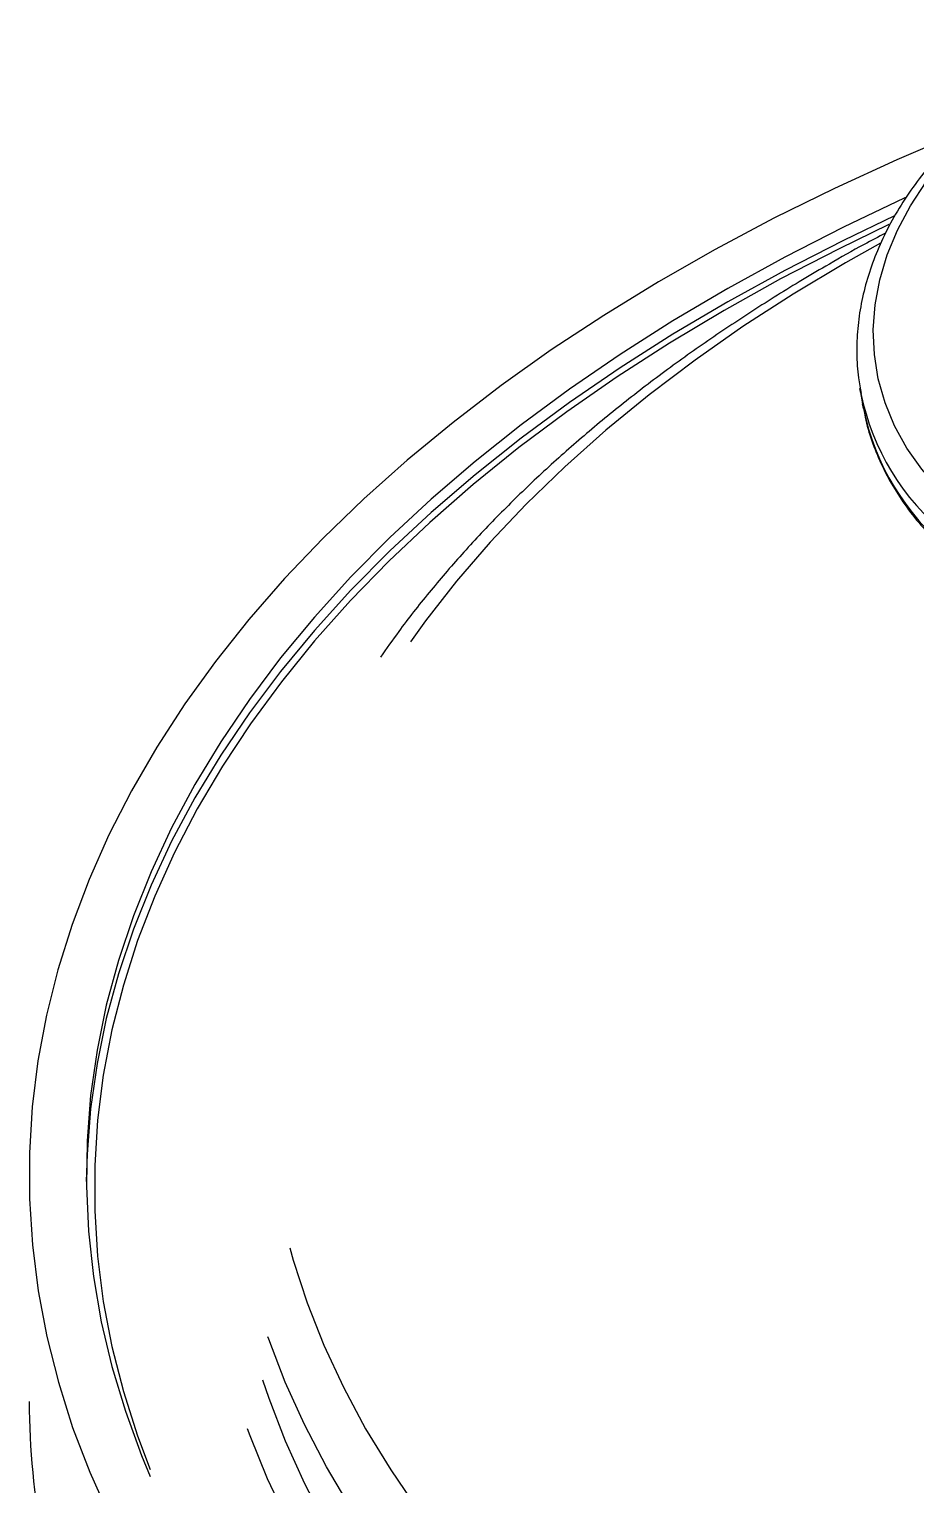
# Model space of a CAD drawing. Header units: millimetres. Extents: x 0 to 6631, y 0 to 4689.
# Drawn here: x 4326 to 4434.7, y 2054.9 to 2233.3 of the extents above; entities that cross this region are included whole.
import ezdxf

# ---------------------------------------------------------------- set-up
doc = ezdxf.new("R2010")
doc.units = ezdxf.units.MM
doc.header["$LTSCALE"] = 13
doc.layers.add('几何体', color=7, linetype='Continuous')

msp = doc.modelspace()

# ---------------------------------------------------------------- linework, layer by layer
at = {"layer": '几何体'}
for p, q in [((4430.34, 2207.11), (4426.04, 2204.69)), ((4427.83, 2189.27), (4428.14, 2187.41)), ((4427.94, 2188.69), (4427.83, 2189.27)), ((4428.25, 2186.83), (4428.14, 2187.41))]:
    msp.add_line(p, q, dxfattribs=at)
at = {"layer": '几何体', "flags": 128}
for points in [[(4440.02, 2174.59), (4437.57, 2176.91), (4435.42, 2179.38), (4433.59, 2181.99), (4432.08, 2184.72), (4430.9, 2187.54), (4430.07, 2190.46), (4429.59, 2193.44), (4429.46, 2196.46), (4429.68, 2199.52), (4430.25, 2202.59), (4431.16, 2205.65), (4432.42, 2208.69), (4434.01, 2211.67), (4435.93, 2214.6), (4438.16, 2217.44), (4440.68, 2220.18), (4443.49, 2222.81), (4446.56, 2225.3), (4449.88, 2227.65), (4453.42, 2229.83), (4457.17, 2231.84), (4459.08, 2232.76)], [(4439.99, 2220.58), (4432.33, 2217.31), (4424.69, 2213.8), (4417.27, 2210.14), (4410.08, 2206.32), (4403.13, 2202.35), (4396.44, 2198.24), (4390, 2194), (4383.84, 2189.63), (4377.95, 2185.13), (4372.35, 2180.51), (4367.03, 2175.77), (4362.02, 2170.93), (4357.31, 2165.99), (4352.91, 2160.96), (4348.83, 2155.83), (4345.07, 2150.63), (4341.64, 2145.35), (4338.54, 2140), (4335.77, 2134.59), (4333.34, 2129.13), (4331.26, 2123.62), (4329.51, 2118.07), (4328.12, 2112.49), (4327.07, 2106.88), (4326.38, 2101.26), (4326.04, 2095.62), (4326.04, 2089.98), (4326.4, 2084.34), (4327.11, 2078.72), (4328.17, 2073.11), (4329.58, 2067.53), (4331.33, 2061.98), (4333.43, 2056.48), (4335.88, 2051.02)], [(4433.52, 2212.73), (4433.24, 2212.6), (4425.8, 2209.07), (4418.6, 2205.39), (4411.63, 2201.55), (4404.91, 2197.58), (4398.44, 2193.46), (4392.23, 2189.22), (4386.3, 2184.84), (4380.65, 2180.35), (4375.28, 2175.74), (4370.21, 2171.01), (4365.44, 2166.19), (4360.98, 2161.27), (4356.82, 2156.26), (4352.99, 2151.16), (4349.48, 2145.99), (4346.3, 2140.74), (4343.46, 2135.44), (4340.95, 2130.07), (4338.77, 2124.66), (4336.95, 2119.21), (4335.46, 2113.72), (4334.32, 2108.2), (4333.53, 2102.66), (4333.1, 2097.11), (4333.01, 2091.56), (4333.27, 2086.01), (4333.88, 2080.46), (4334.84, 2074.93), (4336.14, 2069.43), (4337.8, 2063.96), (4339.79, 2058.52), (4340.85, 2055.98)], [(4432.05, 2210.42), (4425.8, 2207.43), (4418.6, 2203.75), (4411.63, 2199.92), (4404.91, 2195.95), (4398.44, 2191.83), (4392.23, 2187.58), (4386.3, 2183.21), (4380.65, 2178.71), (4375.28, 2174.1), (4370.21, 2169.38), (4365.44, 2164.56), (4360.98, 2159.63), (4356.82, 2154.62), (4352.99, 2149.53), (4349.48, 2144.35), (4346.3, 2139.11), (4343.46, 2133.8), (4340.95, 2128.44), (4338.77, 2123.03), (4336.95, 2117.57), (4335.46, 2112.08), (4334.32, 2106.57), (4333.53, 2101.03), (4333.1, 2095.48), (4333, 2092.1)], [(4431.37, 2209.36), (4425.27, 2206.41), (4418.1, 2202.7), (4411.17, 2198.85), (4404.49, 2194.85), (4398.07, 2190.71), (4391.91, 2186.44), (4386.03, 2182.04), (4380.43, 2177.52), (4375.12, 2172.88), (4370.1, 2168.14), (4365.39, 2163.3), (4360.99, 2158.35), (4356.91, 2153.32), (4353.14, 2148.21), (4349.7, 2143.02), (4346.6, 2137.76), (4343.82, 2132.44), (4341.39, 2127.06), (4339.3, 2121.64), (4337.55, 2116.18), (4336.15, 2110.68), (4335.09, 2105.16), (4334.39, 2099.61), (4334.04, 2094.06), (4334.04, 2088.51), (4334.39, 2082.95), (4335.09, 2077.41), (4336.15, 2071.89), (4337.55, 2066.39), (4339.3, 2060.93), (4340.84, 2056.83)], [(4426.04, 2204.69), (4419.63, 2200.85), (4413.49, 2196.87), (4407.61, 2192.76), (4402.01, 2188.52), (4396.69, 2184.16), (4391.66, 2179.69), (4386.93, 2175.12), (4382.5, 2170.44), (4378.39, 2165.67), (4374.59, 2160.81), (4372.73, 2158.22)], [(4357.96, 2083.97), (4358.37, 2082.49), (4360.08, 2077.25), (4362.13, 2072.06), (4364.52, 2066.91), (4367.24, 2061.82), (4370.31, 2056.79), (4373.7, 2051.83)], [(4365.48, 2052.05), (4362.44, 2057.15), (4359.74, 2062.32), (4357.37, 2067.54), (4355.36, 2072.81), (4355.26, 2073.08)], [(4354.61, 2067.82), (4355.36, 2065.58), (4357.37, 2060.32), (4359.74, 2055.09), (4362.44, 2049.93)], [(4357.71, 2050.45), (4355.22, 2055.68), (4353.07, 2060.97), (4352.77, 2061.8)]]:
    msp.add_lwpolyline(points, dxfattribs=at)
at = {"layer": '几何体'}
for centre, radius, start, end in [((4457.49, 2194.76), 30.17, 191.6161, 230.9186), ((4457.8, 2192.9), 30.17, 191.6161, 230.9186), ((4420.73, 2065.55), 94.73, 180.2416, 201.2454)]:
    msp.add_arc(centre, radius, start, end, dxfattribs=at)
for points, knots in [([(4459.21, 2233.32), (4458, 2232.75), (4455.52, 2231.59), (4451.97, 2229.62), (4448.55, 2227.47), (4445.32, 2225.17), (4442.32, 2222.72), (4439.55, 2220.14), (4437.04, 2217.45), (4434.79, 2214.65), (4432.82, 2211.77), (4431.14, 2208.81), (4429.76, 2205.8), (4428.69, 2202.75), (4427.94, 2199.69), (4427.5, 2196.62), (4427.4, 2193.58), (4427.54, 2190.92), (4427.85, 2189.29), (4427.98, 2188.66)], [0, 0, 0, 0, 0.05816, 0.118806, 0.179484, 0.240191, 0.300921, 0.36166, 0.422384, 0.483062, 0.543655, 0.604114, 0.664387, 0.724422, 0.784182, 0.843651, 0.902842, 0.961805, 1, 1, 1, 1]), ([(4430.97, 2208.32), (4430.08, 2207.86), (4427.74, 2206.63), (4424.36, 2204.7), (4419.78, 2202.01), (4414.66, 2198.82), (4408.8, 2194.91), (4403.18, 2190.87), (4397.82, 2186.71), (4392.71, 2182.43), (4387.86, 2178.05), (4383.29, 2173.56), (4378.98, 2168.97), (4374.98, 2164.29), (4371.66, 2160.09), (4369.79, 2157.41), (4369.06, 2156.36)], [0, 0, 0, 0, 0.032794, 0.087143, 0.130265, 0.212032, 0.293814, 0.375596, 0.45737, 0.539126, 0.620853, 0.702535, 0.784159, 0.865704, 0.947154, 1, 1, 1, 1]), ([(4428.29, 2186.8), (4428.34, 2186.45), (4428.56, 2185.12), (4429.25, 2182.86), (4430.37, 2180.05), (4431.8, 2177.33), (4433.51, 2174.72), (4435.52, 2172.22), (4437.46, 2170.2), (4438.77, 2169.03), (4439.24, 2168.61)], [0, 0, 0, 0, 0.050393, 0.194012, 0.337682, 0.481646, 0.626101, 0.77117, 0.916898, 1, 1, 1, 1])]:
    msp.add_open_spline(points, degree=3, knots=knots, dxfattribs=at)

doc.saveas('drawing.dxf')
